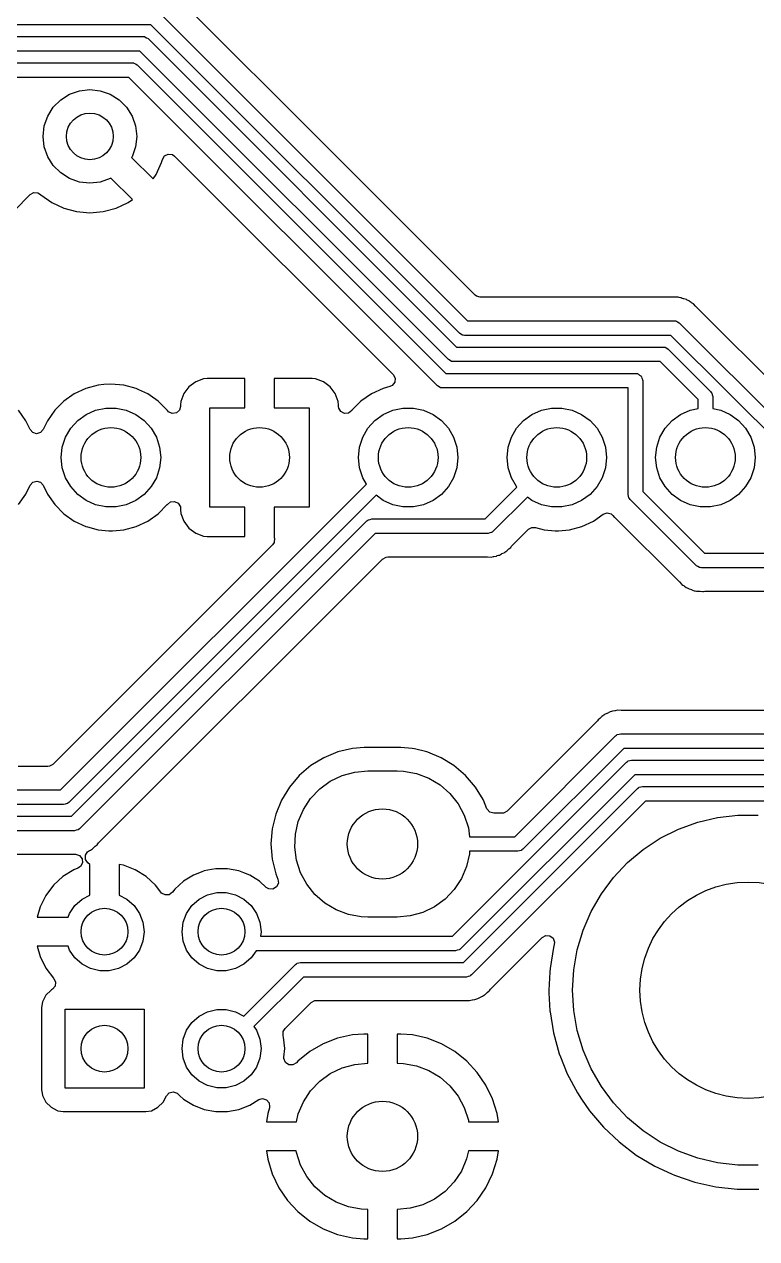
# Model space of a CAD drawing. Extents: x 0.79 to 7.48, y -4.92 to -0.79.
# Drawn here: x 3.647 to 4.14, y -2.805 to -1.988 of the extents above; entities that cross this region are included whole.
import ezdxf

# ---------------------------------------------------------------- set-up
doc = ezdxf.new("R2010")
doc.units = 0
doc.header["$MEASUREMENT"] = 0
doc.layers.add('BLACK', color=7, linetype='CONTINUOUS')

msp = doc.modelspace()

# ---------------------------------------------------------------- linework, layer by layer
at = {"layer": 'BLACK', "linetype": 'CONTINUOUS'}
for p, q in [((3.73739, -1.97939), (3.94508, -2.18708)), ((3.83935, -2.05906), (3.76256, -1.98226)), ((3.73187, -1.9878), (2.65409, -1.9878)), ((3.93956, -2.19548), (3.73187, -1.9878)), ((2.65939, -1.99567), (3.72657, -1.99567)), ((3.72657, -1.99567), (3.72744, -1.99579)), ((3.72744, -1.99579), (3.72762, -1.99578)), ((3.72762, -1.99578), (3.72772, -1.99583)), ((3.72772, -1.99583), (3.72796, -1.99587)), ((3.72796, -1.99587), (3.72899, -1.99653)), ((3.72899, -1.99653), (3.73005, -1.99711)), ((3.73005, -1.99711), (3.93774, -2.2048)), ((3.72454, -2.00551), (2.66143, -2.00551)), ((3.93222, -2.2132), (3.72454, -2.00551)), ((3.61604, -2.01339), (3.71924, -2.01339)), ((3.71924, -2.01339), (3.72011, -2.01351)), ((3.72011, -2.01351), (3.72028, -2.0135)), ((3.72028, -2.0135), (3.72038, -2.01355)), ((3.72038, -2.01355), (3.72062, -2.01359)), ((3.72062, -2.01359), (3.72165, -2.01424)), ((3.72165, -2.01424), (3.72272, -2.01483)), ((3.72272, -2.01483), (3.9304, -2.22251)), ((3.7172, -2.02323), (3.62792, -2.02323)), ((3.92488, -2.23091), (3.7172, -2.02323)), ((3.67131, -2.03837), (3.67728, -2.03462)), ((3.67728, -2.03462), (3.68394, -2.03229)), ((3.68394, -2.03229), (3.69094, -2.0315)), ((3.69094, -2.0315), (3.69795, -2.03229)), ((3.69795, -2.03229), (3.70461, -2.03462)), ((3.70461, -2.03462), (3.71058, -2.03837)), ((3.66257, -2.04933), (3.66632, -2.04335)), ((3.66632, -2.04335), (3.67131, -2.03837)), ((3.71058, -2.03837), (3.71557, -2.04335)), ((3.71557, -2.04335), (3.71932, -2.04933)), ((3.66024, -2.05598), (3.66257, -2.04933)), ((3.71932, -2.04933), (3.72165, -2.05598)), ((3.65945, -2.06299), (3.66024, -2.05598)), ((3.72165, -2.05598), (3.72244, -2.06299)), ((3.95018, -2.16988), (3.83935, -2.05906)), ((3.66024, -2.07), (3.65945, -2.06299)), ((3.72244, -2.06299), (3.72165, -2.07)), ((3.66257, -2.07666), (3.66024, -2.07)), ((3.66632, -2.08263), (3.66257, -2.07666)), ((3.71932, -2.07666), (3.71902, -2.07714)), ((3.72165, -2.07), (3.71932, -2.07666)), ((3.73978, -2.07847), (3.74122, -2.07612)), ((3.74122, -2.07612), (3.74369, -2.07492)), ((3.74369, -2.07492), (3.74642, -2.07525)), ((3.74642, -2.07525), (3.74795, -2.07628)), ((3.74795, -2.07628), (3.89497, -2.2233)), ((3.67131, -2.08762), (3.66632, -2.08263)), ((3.71902, -2.07714), (3.73343, -2.09155)), ((3.73544, -2.08868), (3.73922, -2.08056)), ((3.73922, -2.08056), (3.73978, -2.07847)), ((3.73922, -2.08056), (3.73922, -2.08056)), ((3.67728, -2.09137), (3.67131, -2.08762)), ((3.68394, -2.0937), (3.67728, -2.09137)), ((3.70461, -2.09137), (3.69795, -2.0937)), ((3.7051, -2.09106), (3.70461, -2.09137)), ((3.71951, -2.10547), (3.7051, -2.09106)), ((3.73343, -2.09155), (3.73544, -2.08868)), ((3.65082, -2.10215), (3.65324, -2.10084)), ((3.65324, -2.10084), (3.65598, -2.10103)), ((3.65598, -2.10103), (3.65773, -2.10215)), ((3.69094, -2.09449), (3.68394, -2.0937)), ((3.69795, -2.0937), (3.69094, -2.09449)), ((3.62867, -2.1243), (3.65082, -2.10215)), ((3.65773, -2.10215), (3.65792, -2.10235)), ((3.65792, -2.10235), (3.66526, -2.10749)), ((3.66526, -2.10749), (3.67337, -2.11127)), ((3.70852, -2.11127), (3.71663, -2.10749)), ((3.71663, -2.10749), (3.71951, -2.10547)), ((3.67337, -2.11127), (3.67337, -2.11127)), ((3.67337, -2.11127), (3.68202, -2.11359)), ((3.68202, -2.11359), (3.68202, -2.11359)), ((3.68202, -2.11359), (3.69094, -2.11437)), ((3.69094, -2.11437), (3.69987, -2.11359)), ((3.69094, -2.11437), (3.69094, -2.11437)), ((3.69987, -2.11359), (3.70852, -2.11127)), ((3.69987, -2.11359), (3.69987, -2.11359)), ((3.70852, -2.11127), (3.70852, -2.11127)), ((3.95099, -2.17054), (3.95018, -2.16988)), ((3.95363, -2.17131), (3.95099, -2.17054)), ((4.08181, -2.17131), (3.95363, -2.17131)), ((4.08264, -2.17124), (4.08181, -2.17131)), ((4.08292, -2.17119), (4.08264, -2.17124)), ((4.08329, -2.17113), (4.08292, -2.17119)), ((4.08423, -2.17123), (4.08329, -2.17113)), ((4.08329, -2.17113), (4.08329, -2.17113)), ((4.08494, -2.1713), (4.08423, -2.17123)), ((4.08519, -2.17131), (4.08494, -2.1713)), ((4.08684, -2.17131), (4.08519, -2.17131)), ((4.08747, -2.17149), (4.08684, -2.17131)), ((4.08684, -2.17131), (4.08684, -2.17131)), ((4.08829, -2.17164), (4.08747, -2.17149)), ((4.08894, -2.17171), (4.08829, -2.17164)), ((4.08916, -2.17179), (4.08894, -2.17171)), ((4.08894, -2.17171), (4.08894, -2.17171)), ((4.08894, -2.17171), (4.08894, -2.17171)), ((4.09049, -2.17232), (4.08916, -2.17179)), ((4.09072, -2.1724), (4.09049, -2.17232)), ((4.09232, -2.17285), (4.09072, -2.1724)), ((4.09288, -2.17319), (4.09232, -2.17285)), ((4.09363, -2.17356), (4.09288, -2.17319)), ((4.0939, -2.17366), (4.09363, -2.17356)), ((4.09424, -2.1738), (4.0939, -2.17366)), ((4.09496, -2.17435), (4.09424, -2.1738)), ((4.09556, -2.1748), (4.09496, -2.17435)), ((4.09576, -2.17494), (4.09556, -2.1748)), ((4.09718, -2.1758), (4.09576, -2.17494)), ((4.09845, -2.17717), (4.09718, -2.1758)), ((4.09888, -2.17762), (4.09845, -2.17717)), ((4.16449, -2.24323), (4.09888, -2.17762)), ((3.94508, -2.18708), (4.084, -2.18708)), ((4.084, -2.18708), (4.08487, -2.1872)), ((4.08487, -2.1872), (4.08505, -2.18719)), ((4.08505, -2.18719), (4.08514, -2.18724)), ((4.08514, -2.18724), (4.08539, -2.18728)), ((4.08539, -2.18728), (4.08641, -2.18794)), ((4.08641, -2.18794), (4.08748, -2.18852)), ((4.08748, -2.18852), (4.17227, -2.27331)), ((3.94063, -2.19606), (3.93956, -2.19548)), ((3.94165, -2.19672), (3.94063, -2.19606)), ((3.9419, -2.19676), (3.94165, -2.19672)), ((3.94199, -2.19681), (3.9419, -2.19676)), ((3.94217, -2.1968), (3.94199, -2.19681)), ((3.94304, -2.19692), (3.94217, -2.1968)), ((4.08196, -2.19692), (3.94304, -2.19692)), ((4.16765, -2.28261), (4.08196, -2.19692)), ((3.93774, -2.2048), (4.07666, -2.2048)), ((4.07666, -2.2048), (4.07753, -2.20492)), ((4.07753, -2.20492), (4.07771, -2.20491)), ((4.07771, -2.20491), (4.0778, -2.20496)), ((4.0778, -2.20496), (4.07805, -2.20499)), ((4.07805, -2.20499), (4.07907, -2.20565)), ((4.07907, -2.20565), (4.08014, -2.20624)), ((4.08014, -2.20624), (4.1086, -2.23469)), ((3.93329, -2.21378), (3.93222, -2.2132)), ((3.93431, -2.21444), (3.93329, -2.21378)), ((3.93456, -2.21447), (3.93431, -2.21444)), ((3.93465, -2.21453), (3.93456, -2.21447)), ((3.93483, -2.21451), (3.93465, -2.21453)), ((3.9357, -2.21464), (3.93483, -2.21451)), ((4.07462, -2.21464), (3.9357, -2.21464)), ((4.1002, -2.24021), (4.07462, -2.21464)), ((3.89497, -2.2233), (3.89629, -2.22572)), ((3.9304, -2.22251), (4.058, -2.22251)), ((4.058, -2.22251), (4.05939, -2.22271)), ((4.05939, -2.22271), (4.05969, -2.22291)), ((4.05969, -2.22291), (4.06004, -2.22296)), ((4.06004, -2.22296), (4.06084, -2.22364)), ((4.06084, -2.22364), (4.06172, -2.22421)), ((3.69654, -2.23046), (3.68822, -2.23269)), ((3.70037, -2.23013), (3.69654, -2.23046)), ((3.69654, -2.23046), (3.69654, -2.23046)), ((3.70512, -2.22971), (3.70037, -2.23013)), ((3.7137, -2.23046), (3.70512, -2.22971)), ((3.70512, -2.22971), (3.70512, -2.22971)), ((3.72202, -2.23269), (3.7137, -2.23046)), ((3.75759, -2.23161), (3.7542, -2.23614)), ((3.76212, -2.22821), (3.75759, -2.23161)), ((3.75759, -2.23161), (3.75759, -2.23161)), ((3.76743, -2.22624), (3.76212, -2.22821)), ((3.76212, -2.22821), (3.76212, -2.22821)), ((3.76977, -2.22598), (3.76743, -2.22624)), ((3.76743, -2.22624), (3.76743, -2.22624)), ((3.79528, -2.22598), (3.76977, -2.22598)), ((3.79528, -2.24567), (3.79528, -2.22598)), ((3.84047, -2.22598), (3.81496, -2.22598)), ((3.81496, -2.22598), (3.81496, -2.24567)), ((3.84281, -2.22624), (3.84047, -2.22598)), ((3.84811, -2.22821), (3.84281, -2.22624)), ((3.84281, -2.22624), (3.84281, -2.22624)), ((3.85265, -2.23161), (3.84811, -2.22821)), ((3.84811, -2.22821), (3.84811, -2.22821)), ((3.85604, -2.23614), (3.85265, -2.23161)), ((3.85265, -2.23161), (3.85265, -2.23161)), ((3.89278, -2.23147), (3.88822, -2.23269)), ((3.89445, -2.23066), (3.89278, -2.23147)), ((3.89609, -2.22846), (3.89445, -2.23066)), ((3.89629, -2.22572), (3.89609, -2.22846)), ((3.92595, -2.2315), (3.92488, -2.23091)), ((3.92698, -2.23216), (3.92595, -2.2315)), ((4.06172, -2.22421), (4.06187, -2.22454)), ((4.06187, -2.22454), (4.06214, -2.22477)), ((4.06214, -2.22477), (4.06244, -2.22578)), ((4.06244, -2.22578), (4.06287, -2.22673)), ((4.06287, -2.22673), (4.06282, -2.22709)), ((4.06282, -2.22709), (4.06292, -2.22743)), ((4.06292, -2.22743), (4.06292, -2.30196)), ((3.68041, -2.23633), (3.67335, -2.24128)), ((3.68822, -2.23269), (3.68041, -2.23633)), ((3.68041, -2.23633), (3.68041, -2.23633)), ((3.68822, -2.23269), (3.68822, -2.23269)), ((3.72383, -2.23354), (3.72202, -2.23269)), ((3.72202, -2.23269), (3.72202, -2.23269)), ((3.72202, -2.23269), (3.72202, -2.23269)), ((3.72983, -2.23633), (3.72383, -2.23354)), ((3.73146, -2.23747), (3.72983, -2.23633)), ((3.73688, -2.24128), (3.73146, -2.23747)), ((3.7542, -2.23614), (3.75222, -2.24144)), ((3.7542, -2.23614), (3.7542, -2.23614)), ((3.85802, -2.24144), (3.85604, -2.23614)), ((3.85604, -2.23614), (3.85604, -2.23614)), ((3.88041, -2.23633), (3.87335, -2.24128)), ((3.88822, -2.23269), (3.88041, -2.23633)), ((3.88041, -2.23633), (3.88041, -2.23633)), ((3.88822, -2.23269), (3.88822, -2.23269)), ((3.92722, -2.23219), (3.92698, -2.23216)), ((3.92732, -2.23224), (3.92722, -2.23219)), ((3.92749, -2.23223), (3.92732, -2.23224)), ((3.92836, -2.23235), (3.92749, -2.23223)), ((4.05308, -2.23235), (3.92836, -2.23235)), ((4.05308, -2.304), (4.05308, -2.23235)), ((4.1002, -2.24616), (4.1002, -2.24021)), ((4.1086, -2.23469), (4.10912, -2.2354)), ((4.10912, -2.2354), (4.10926, -2.23551)), ((4.10926, -2.23551), (4.10929, -2.23562)), ((4.10929, -2.23562), (4.10944, -2.23581)), ((4.10944, -2.23581), (4.1097, -2.237)), ((4.1097, -2.237), (4.11004, -2.23817)), ((4.11004, -2.23817), (4.11004, -2.24616)), ((3.64792, -2.25442), (3.64298, -2.24737)), ((3.66726, -2.24737), (3.66232, -2.25442)), ((3.67335, -2.24128), (3.66726, -2.24737)), ((3.68839, -2.25015), (3.69478, -2.24731)), ((3.69478, -2.24731), (3.70162, -2.24585)), ((3.70162, -2.24585), (3.70862, -2.24585)), ((3.70862, -2.24585), (3.71546, -2.24731)), ((3.71546, -2.24731), (3.72185, -2.25015)), ((3.73996, -2.24435), (3.73688, -2.24128)), ((3.74298, -2.24737), (3.73996, -2.24435)), ((3.74309, -2.24753), (3.74298, -2.24737)), ((3.74389, -2.24842), (3.74309, -2.24753)), ((3.74639, -2.24956), (3.74389, -2.24842)), ((3.75119, -2.24737), (3.74911, -2.24917)), ((3.75197, -2.24473), (3.75119, -2.24737)), ((3.75222, -2.24144), (3.75197, -2.24379)), ((3.75197, -2.24379), (3.75197, -2.24473)), ((3.75222, -2.24144), (3.75222, -2.24144)), ((3.77165, -2.3126), (3.77165, -2.24567)), ((3.77165, -2.24567), (3.79528, -2.24567)), ((3.81496, -2.24567), (3.83858, -2.24567)), ((3.83858, -2.24567), (3.83858, -2.3126)), ((3.85827, -2.24379), (3.85802, -2.24144)), ((3.85802, -2.24144), (3.85802, -2.24144)), ((3.85827, -2.24473), (3.85827, -2.24379)), ((3.85827, -2.24379), (3.85827, -2.24379)), ((3.85841, -2.24591), (3.85827, -2.24473)), ((3.85981, -2.24829), (3.85841, -2.24591)), ((3.86226, -2.24953), (3.85981, -2.24829)), ((3.86715, -2.24753), (3.865, -2.24924)), ((3.86726, -2.24737), (3.86715, -2.24753)), ((3.87335, -2.24128), (3.86726, -2.24737)), ((3.88839, -2.25015), (3.89478, -2.24731)), ((3.89478, -2.24731), (3.90162, -2.24585)), ((3.90162, -2.24585), (3.90862, -2.24585)), ((3.90862, -2.24585), (3.91546, -2.24731)), ((3.91546, -2.24731), (3.92185, -2.25015)), ((3.98839, -2.25015), (3.99478, -2.24731)), ((3.99478, -2.24731), (4.00162, -2.24585)), ((4.00162, -2.24585), (4.00862, -2.24585)), ((4.00862, -2.24585), (4.01546, -2.24731)), ((4.01546, -2.24731), (4.02185, -2.25015)), ((4.08839, -2.25015), (4.09478, -2.24731)), ((4.09478, -2.24731), (4.1002, -2.24616)), ((4.11004, -2.24616), (4.11546, -2.24731)), ((4.11546, -2.24731), (4.12185, -2.25015)), ((3.64939, -2.25759), (3.64792, -2.25442)), ((3.64792, -2.25442), (3.64792, -2.25442)), ((3.64792, -2.25442), (3.64792, -2.25442)), ((3.66232, -2.25442), (3.65954, -2.26038)), ((3.66232, -2.25442), (3.66232, -2.25442)), ((3.67804, -2.25946), (3.68273, -2.25426)), ((3.68273, -2.25426), (3.68839, -2.25015)), ((3.72185, -2.25015), (3.72751, -2.25426)), ((3.72751, -2.25426), (3.73219, -2.25946)), ((3.74911, -2.24917), (3.74639, -2.24956)), ((3.865, -2.24924), (3.86226, -2.24953)), ((3.87804, -2.25946), (3.88273, -2.25426)), ((3.88273, -2.25426), (3.88839, -2.25015)), ((3.92185, -2.25015), (3.92751, -2.25426)), ((3.92751, -2.25426), (3.93219, -2.25946)), ((3.97804, -2.25946), (3.98273, -2.25426)), ((3.98273, -2.25426), (3.98839, -2.25015)), ((4.02185, -2.25015), (4.02751, -2.25426)), ((4.02751, -2.25426), (4.03219, -2.25946)), ((4.07804, -2.25946), (4.08273, -2.25426)), ((4.08273, -2.25426), (4.08839, -2.25015)), ((4.12185, -2.25015), (4.12751, -2.25426)), ((4.12751, -2.25426), (4.13219, -2.25946)), ((3.65069, -2.26038), (3.64939, -2.25759)), ((3.65245, -2.2624), (3.65069, -2.26038)), ((3.65508, -2.2632), (3.65245, -2.2624)), ((3.65772, -2.26244), (3.65508, -2.2632)), ((3.65954, -2.26038), (3.65772, -2.26244)), ((3.67455, -2.26552), (3.67804, -2.25946)), ((3.73219, -2.25946), (3.73569, -2.26552)), ((3.87455, -2.26552), (3.87804, -2.25946)), ((3.93219, -2.25946), (3.93569, -2.26552)), ((3.97455, -2.26552), (3.97804, -2.25946)), ((4.03219, -2.25946), (4.03569, -2.26552)), ((4.07455, -2.26552), (4.07804, -2.25946)), ((4.13219, -2.25946), (4.13569, -2.26552)), ((3.67165, -2.27913), (3.67238, -2.27218)), ((3.67238, -2.27218), (3.67455, -2.26552)), ((3.73569, -2.26552), (3.73785, -2.27218)), ((3.73785, -2.27218), (3.73858, -2.27913)), ((3.87165, -2.27913), (3.87238, -2.27218)), ((3.87238, -2.27218), (3.87455, -2.26552)), ((3.93569, -2.26552), (3.93785, -2.27218)), ((3.93785, -2.27218), (3.93858, -2.27913)), ((3.97165, -2.27913), (3.97238, -2.27218)), ((3.97238, -2.27218), (3.97455, -2.26552)), ((4.03569, -2.26552), (4.03785, -2.27218)), ((4.03785, -2.27218), (4.03858, -2.27913)), ((4.07165, -2.27913), (4.07238, -2.27218)), ((4.07238, -2.27218), (4.07455, -2.26552)), ((4.13569, -2.26552), (4.13785, -2.27218)), ((4.13785, -2.27218), (4.13858, -2.27913)), ((3.67238, -2.28609), (3.67165, -2.27913)), ((3.73858, -2.27913), (3.73785, -2.28609)), ((3.87238, -2.28609), (3.87165, -2.27913)), ((3.93858, -2.27913), (3.93785, -2.28609)), ((3.97238, -2.28609), (3.97165, -2.27913)), ((4.03858, -2.27913), (4.03785, -2.28609)), ((4.07238, -2.28609), (4.07165, -2.27913)), ((4.13858, -2.27913), (4.13785, -2.28609)), ((3.67455, -2.29275), (3.67238, -2.28609)), ((3.73785, -2.28609), (3.73569, -2.29275)), ((3.87455, -2.29275), (3.87238, -2.28609)), ((3.93785, -2.28609), (3.93569, -2.29275)), ((3.97455, -2.29275), (3.97238, -2.28609)), ((4.03785, -2.28609), (4.03569, -2.29275)), ((4.07455, -2.29275), (4.07238, -2.28609)), ((4.13785, -2.28609), (4.13569, -2.29275)), ((3.65069, -2.29789), (3.65251, -2.29583)), ((3.65251, -2.29583), (3.65516, -2.29507)), ((3.65516, -2.29507), (3.65779, -2.29587)), ((3.65779, -2.29587), (3.65954, -2.29789)), ((3.67119, -2.50295), (3.87705, -2.29709)), ((3.67804, -2.2988), (3.67455, -2.29275)), ((3.73569, -2.29275), (3.73219, -2.2988)), ((3.87705, -2.29709), (3.87455, -2.29275)), ((3.93569, -2.29275), (3.93219, -2.2988)), ((3.97804, -2.2988), (3.97455, -2.29275)), ((4.03569, -2.29275), (4.03219, -2.2988)), ((4.07804, -2.2988), (4.07455, -2.29275)), ((4.13569, -2.29275), (4.13219, -2.2988)), ((3.64298, -2.3109), (3.64792, -2.30384)), ((3.64792, -2.30384), (3.65069, -2.29789)), ((3.65954, -2.29789), (3.66232, -2.30384)), ((3.66232, -2.30384), (3.66726, -2.3109)), ((3.8835, -2.30456), (3.67671, -2.51135)), ((3.68273, -2.304), (3.67804, -2.2988)), ((3.68839, -2.30812), (3.68273, -2.304)), ((3.72751, -2.304), (3.72185, -2.30812)), ((3.73219, -2.2988), (3.72751, -2.304)), ((3.88839, -2.30812), (3.8835, -2.30456)), ((3.92751, -2.304), (3.92185, -2.30812)), ((3.93219, -2.2988), (3.92751, -2.304)), ((3.95682, -2.32047), (3.97825, -2.29904)), ((3.97825, -2.29904), (3.97804, -2.2988)), ((4.02751, -2.304), (4.02185, -2.30812)), ((4.03219, -2.2988), (4.02751, -2.304)), ((4.05342, -2.30517), (4.05308, -2.304)), ((4.05368, -2.30636), (4.05342, -2.30517)), ((4.06292, -2.30196), (4.10457, -2.34361)), ((4.08273, -2.304), (4.07804, -2.2988)), ((4.08839, -2.30812), (4.08273, -2.304)), ((4.12751, -2.304), (4.12185, -2.30812)), ((4.13219, -2.2988), (4.12751, -2.304)), ((3.66726, -2.3109), (3.67335, -2.31699)), ((3.69478, -2.31096), (3.68839, -2.30812)), ((3.70162, -2.31242), (3.69478, -2.31096)), ((3.70862, -2.31242), (3.70162, -2.31242)), ((3.71546, -2.31096), (3.70862, -2.31242)), ((3.72185, -2.30812), (3.71546, -2.31096)), ((3.73688, -2.31699), (3.74298, -2.3109)), ((3.74298, -2.3109), (3.74309, -2.31074)), ((3.74309, -2.31074), (3.74524, -2.30902)), ((3.74524, -2.30902), (3.74797, -2.30874)), ((3.74797, -2.30874), (3.75043, -2.30998)), ((3.75043, -2.30998), (3.75182, -2.31235)), ((3.75182, -2.31235), (3.75197, -2.31354)), ((3.75197, -2.31354), (3.75197, -2.31448)), ((3.79528, -2.3126), (3.77165, -2.3126)), ((3.79528, -2.33228), (3.79528, -2.3126)), ((3.83858, -2.3126), (3.81496, -2.3126)), ((3.81496, -2.3126), (3.81496, -2.33324)), ((3.89478, -2.31096), (3.88839, -2.30812)), ((3.90162, -2.31242), (3.89478, -2.31096)), ((3.90862, -2.31242), (3.90162, -2.31242)), ((3.91546, -2.31096), (3.90862, -2.31242)), ((3.92185, -2.30812), (3.91546, -2.31096)), ((3.98532, -2.30589), (3.96234, -2.32887)), ((3.98839, -2.30812), (3.98532, -2.30589)), ((3.99478, -2.31096), (3.98839, -2.30812)), ((4.00162, -2.31242), (3.99478, -2.31096)), ((4.00862, -2.31242), (4.00162, -2.31242)), ((4.01546, -2.31096), (4.00862, -2.31242)), ((4.02185, -2.30812), (4.01546, -2.31096)), ((4.05383, -2.30656), (4.05368, -2.30636)), ((4.05386, -2.30666), (4.05383, -2.30656)), ((4.05399, -2.30678), (4.05386, -2.30666)), ((4.05452, -2.30748), (4.05399, -2.30678)), ((4.09906, -2.35202), (4.05452, -2.30748)), ((4.09478, -2.31096), (4.08839, -2.30812)), ((4.10162, -2.31242), (4.09478, -2.31096)), ((4.10862, -2.31242), (4.10162, -2.31242)), ((4.11546, -2.31096), (4.10862, -2.31242)), ((4.12185, -2.30812), (4.11546, -2.31096)), ((3.67335, -2.31699), (3.68041, -2.32193)), ((3.67853, -2.52067), (3.87728, -2.32191)), ((3.68041, -2.32193), (3.68822, -2.32557)), ((3.72202, -2.32557), (3.72983, -2.32193)), ((3.72983, -2.32193), (3.73688, -2.31699)), ((3.75197, -2.31448), (3.75222, -2.31683)), ((3.75222, -2.31683), (3.75222, -2.31683)), ((3.75222, -2.31683), (3.7542, -2.32213)), ((3.87728, -2.32191), (3.87799, -2.32139)), ((3.87799, -2.32139), (3.8781, -2.32125)), ((3.8781, -2.32125), (3.87821, -2.32122)), ((3.87821, -2.32122), (3.87841, -2.32107)), ((3.87841, -2.32107), (3.8796, -2.32082)), ((3.8796, -2.32082), (3.88076, -2.32047)), ((3.88076, -2.32047), (3.95682, -2.32047)), ((4.02202, -2.32557), (4.02983, -2.32193)), ((4.02983, -2.32193), (4.03636, -2.31736)), ((4.03636, -2.31736), (4.03897, -2.31648)), ((4.03897, -2.31648), (4.04163, -2.31715)), ((4.04163, -2.31715), (4.04295, -2.31828)), ((4.04295, -2.31828), (4.04375, -2.31926)), ((4.04375, -2.31926), (4.04375, -2.31926)), ((4.04375, -2.31926), (4.04375, -2.31926)), ((4.04375, -2.31926), (4.04428, -2.31964)), ((4.04428, -2.31964), (4.04492, -2.32018)), ((4.04492, -2.32018), (4.08766, -2.36292)), ((3.68822, -2.32557), (3.68822, -2.32557)), ((3.68822, -2.32557), (3.68822, -2.32557)), ((3.68822, -2.32557), (3.68942, -2.3259)), ((3.68942, -2.3259), (3.69654, -2.3278)), ((3.69654, -2.3278), (3.70374, -2.32843)), ((3.70374, -2.32843), (3.70512, -2.32855)), ((3.70512, -2.32855), (3.70624, -2.32846)), ((3.70512, -2.32855), (3.70512, -2.32855)), ((3.70512, -2.32855), (3.70512, -2.32855)), ((3.70624, -2.32846), (3.7137, -2.3278)), ((3.7137, -2.3278), (3.72202, -2.32557)), ((3.7542, -2.32213), (3.7542, -2.32213)), ((3.7542, -2.32213), (3.75759, -2.32666)), ((3.75759, -2.32666), (3.75759, -2.32666)), ((3.75759, -2.32666), (3.76212, -2.33005)), ((3.76212, -2.33005), (3.76212, -2.33005)), ((3.76212, -2.33005), (3.76743, -2.33203)), ((3.96003, -2.32997), (3.95886, -2.33031)), ((3.96122, -2.32971), (3.96003, -2.32997)), ((3.96142, -2.32956), (3.96122, -2.32971)), ((3.96152, -2.32953), (3.96142, -2.32956)), ((3.96163, -2.3294), (3.96152, -2.32953)), ((3.96234, -2.32887), (3.96163, -2.3294)), ((3.97503, -2.33848), (3.986, -2.32751)), ((3.986, -2.32751), (3.98842, -2.32619)), ((3.98842, -2.32619), (3.99072, -2.32624)), ((3.99072, -2.32624), (3.99654, -2.3278)), ((3.99654, -2.3278), (4.00393, -2.32845)), ((4.00393, -2.32845), (4.00512, -2.32855)), ((4.00512, -2.32855), (4.00624, -2.32846)), ((4.00512, -2.32855), (4.00512, -2.32855)), ((4.00512, -2.32855), (4.00512, -2.32855)), ((4.00624, -2.32846), (4.0137, -2.3278)), ((4.0137, -2.3278), (4.02202, -2.32557)), ((3.81381, -2.33804), (3.66609, -2.48576)), ((3.8828, -2.33031), (3.68405, -2.52907)), ((3.76743, -2.33203), (3.76743, -2.33203)), ((3.76743, -2.33203), (3.76977, -2.33228)), ((3.76977, -2.33228), (3.76977, -2.33228)), ((3.76977, -2.33228), (3.79528, -2.33228)), ((3.81493, -2.33629), (3.81381, -2.33804)), ((3.81513, -2.33355), (3.81493, -2.33629)), ((3.81496, -2.33324), (3.81513, -2.33355)), ((3.95886, -2.33031), (3.8828, -2.33031)), ((3.8879, -2.34751), (3.89032, -2.34619)), ((3.89032, -2.34619), (3.89136, -2.34608)), ((3.89136, -2.34608), (3.9585, -2.34608)), ((3.9585, -2.34608), (3.96099, -2.34617)), ((3.96099, -2.34617), (3.96261, -2.34578)), ((3.96261, -2.34578), (3.96285, -2.34573)), ((3.96285, -2.34573), (3.96449, -2.3455)), ((3.96449, -2.3455), (3.96509, -2.34524)), ((3.96509, -2.34524), (3.96588, -2.34498)), ((3.96588, -2.34498), (3.96652, -2.34482)), ((3.96652, -2.34482), (3.96797, -2.34401)), ((3.96797, -2.34401), (3.96819, -2.3439)), ((3.96819, -2.3439), (3.96971, -2.34324)), ((3.96971, -2.34324), (3.97022, -2.34282)), ((3.97022, -2.34282), (3.97091, -2.34236)), ((3.97091, -2.34236), (3.97148, -2.34203)), ((3.97148, -2.34203), (3.97265, -2.34086)), ((3.97265, -2.34086), (3.97283, -2.34069)), ((3.97283, -2.34069), (3.97412, -2.33965)), ((3.97412, -2.33965), (3.9745, -2.33911)), ((3.9745, -2.33911), (3.97503, -2.33848)), ((4.10457, -2.34361), (4.43203, -2.34361)), ((3.69674, -2.53867), (3.8879, -2.34751)), ((4.10012, -2.3526), (4.09906, -2.35202)), ((4.10115, -2.35326), (4.10012, -2.3526)), ((4.10139, -2.35329), (4.10115, -2.35326)), ((4.10149, -2.35334), (4.10139, -2.35329)), ((4.10167, -2.35333), (4.10149, -2.35334)), ((4.10254, -2.35346), (4.10167, -2.35333)), ((4.42999, -2.35346), (4.10254, -2.35346)), ((4.08766, -2.36292), (4.08936, -2.36473)), ((4.08936, -2.36473), (4.08992, -2.36508)), ((4.08992, -2.36508), (4.09077, -2.3656)), ((4.09077, -2.3656), (4.09098, -2.36574)), ((4.09098, -2.36574), (4.0923, -2.36674)), ((4.0923, -2.36674), (4.09291, -2.36698)), ((4.09291, -2.36698), (4.09366, -2.36735)), ((4.09366, -2.36735), (4.09422, -2.36769)), ((4.09422, -2.36769), (4.09581, -2.36814)), ((4.09581, -2.36814), (4.09605, -2.36822)), ((4.09605, -2.36822), (4.09648, -2.36839)), ((4.09648, -2.36839), (4.09759, -2.36883)), ((4.09759, -2.36883), (4.09778, -2.36884)), ((4.09778, -2.36884), (4.09824, -2.36889)), ((4.09824, -2.36889), (4.09906, -2.36905)), ((4.09906, -2.36905), (4.0995, -2.36917)), ((4.0995, -2.36917), (4.09969, -2.36922)), ((4.09969, -2.36922), (4.10135, -2.36922)), ((4.10135, -2.36922), (4.1016, -2.36924)), ((4.1016, -2.36924), (4.10325, -2.36941)), ((4.10325, -2.36941), (4.10364, -2.36934)), ((4.10364, -2.36934), (4.10389, -2.3693)), ((4.10389, -2.3693), (4.10472, -2.36922)), ((4.10472, -2.36922), (4.42144, -2.36922)), ((4.03681, -2.45265), (4.03613, -2.45312)), ((4.03732, -2.45224), (4.03681, -2.45265)), ((4.03884, -2.45157), (4.03732, -2.45224)), ((4.03732, -2.45224), (4.03732, -2.45224)), ((4.03907, -2.45146), (4.03884, -2.45157)), ((4.04051, -2.45065), (4.03907, -2.45146)), ((4.04115, -2.4505), (4.04051, -2.45065)), ((4.04051, -2.45065), (4.04051, -2.45065)), ((4.04194, -2.45023), (4.04115, -2.4505)), ((4.04254, -2.44997), (4.04194, -2.45023)), ((4.04418, -2.44974), (4.04254, -2.44997)), ((4.04443, -2.4497), (4.04418, -2.44974)), ((4.04604, -2.4493), (4.04443, -2.4497)), ((4.04853, -2.44939), (4.04604, -2.4493)), ((4.04604, -2.4493), (4.04604, -2.4493)), ((4.04604, -2.4493), (4.04604, -2.4493)), ((4.23596, -2.44939), (4.04853, -2.44939)), ((4.032, -2.457), (3.97174, -2.51725)), ((4.03253, -2.45636), (4.032, -2.457)), ((4.03291, -2.45582), (4.03253, -2.45636)), ((4.0342, -2.45478), (4.03291, -2.45582)), ((4.03438, -2.45461), (4.0342, -2.45478)), ((4.03555, -2.45344), (4.03438, -2.45461)), ((4.03613, -2.45312), (4.03555, -2.45344)), ((3.97684, -2.53445), (4.04469, -2.4666)), ((4.04469, -2.4666), (4.0454, -2.46607)), ((4.0454, -2.46607), (4.04551, -2.46594)), ((4.04551, -2.46594), (4.04562, -2.46591)), ((4.04562, -2.46591), (4.04581, -2.46576)), ((4.04581, -2.46576), (4.04701, -2.4655)), ((4.04701, -2.4655), (4.04817, -2.46516)), ((4.04817, -2.46516), (4.23815, -2.46516)), ((3.86776, -2.47499), (3.85781, -2.47738)), ((3.8754, -2.47439), (3.86776, -2.47499)), ((3.90019, -2.47439), (3.8754, -2.47439)), ((3.8754, -2.47439), (3.8754, -2.47439)), ((3.90783, -2.47499), (3.90019, -2.47439)), ((3.90019, -2.47439), (3.90019, -2.47439)), ((3.90948, -2.47539), (3.90783, -2.47499)), ((3.90783, -2.47499), (3.90783, -2.47499)), ((3.90783, -2.47499), (3.90783, -2.47499)), ((3.91778, -2.47738), (3.90948, -2.47539)), ((4.05021, -2.475), (3.98236, -2.54285)), ((4.23611, -2.475), (4.05021, -2.475)), ((3.84836, -2.48129), (3.83964, -2.48664)), ((3.85781, -2.47738), (3.84836, -2.48129)), ((3.91844, -2.47765), (3.91778, -2.47738)), ((3.91778, -2.47738), (3.91778, -2.47738)), ((3.92723, -2.48129), (3.91844, -2.47765)), ((3.93595, -2.48664), (3.92723, -2.48129)), ((3.92723, -2.48129), (3.92723, -2.48129)), ((3.92723, -2.48129), (3.92723, -2.48129)), ((3.93497, -2.60138), (4.05203, -2.48432)), ((4.05203, -2.48432), (4.05274, -2.48379)), ((4.05274, -2.48379), (4.05285, -2.48366)), ((4.05285, -2.48366), (4.05295, -2.48362)), ((4.05295, -2.48362), (4.05315, -2.48348)), ((4.05315, -2.48348), (4.05434, -2.48322)), ((4.05434, -2.48322), (4.05551, -2.48287)), ((4.05551, -2.48287), (4.23081, -2.48287)), ((3.66264, -2.48719), (3.64259, -2.48719)), ((3.66367, -2.48707), (3.66264, -2.48719)), ((3.66609, -2.48576), (3.66367, -2.48707)), ((3.83186, -2.49328), (3.82522, -2.50106)), ((3.83964, -2.48664), (3.83186, -2.49328)), ((3.85271, -2.49712), (3.86066, -2.4933)), ((3.86066, -2.4933), (3.86917, -2.49095)), ((3.86917, -2.49095), (3.87795, -2.49016)), ((3.87795, -2.49016), (3.89764, -2.49016)), ((3.89764, -2.49016), (3.90205, -2.49036)), ((3.90205, -2.49036), (3.91073, -2.49193)), ((3.91073, -2.49193), (3.91899, -2.49503)), ((3.94373, -2.49328), (3.93595, -2.48664)), ((4.05755, -2.49272), (3.94049, -2.60978)), ((3.95037, -2.50106), (3.94373, -2.49328)), ((4.22877, -2.49272), (4.05755, -2.49272)), ((3.82522, -2.50106), (3.81988, -2.50978)), ((3.84557, -2.50231), (3.85271, -2.49712)), ((3.91899, -2.49503), (3.92656, -2.49956)), ((3.92656, -2.49956), (3.93321, -2.50536)), ((3.95556, -2.50952), (3.95037, -2.50106)), ((4.05937, -2.50203), (4.06007, -2.50151)), ((4.06007, -2.50151), (4.06019, -2.50137)), ((4.06019, -2.50137), (4.06029, -2.50134)), ((4.06029, -2.50134), (4.06049, -2.50119)), ((4.06049, -2.50119), (4.06168, -2.50093)), ((4.06168, -2.50093), (4.06285, -2.50059)), ((4.06285, -2.50059), (4.22347, -2.50059)), ((3.45669, -2.50295), (3.67119, -2.50295)), ((3.81988, -2.50978), (3.81596, -2.51923)), ((3.83462, -2.51605), (3.83948, -2.50869)), ((3.83948, -2.50869), (3.84557, -2.50231)), ((3.93321, -2.50536), (3.93871, -2.51226)), ((3.94231, -2.61909), (4.05937, -2.50203)), ((3.95571, -2.50978), (3.95556, -2.50952)), ((3.95815, -2.51567), (3.95571, -2.50978)), ((3.67323, -2.5128), (3.45873, -2.5128)), ((3.6744, -2.51245), (3.67323, -2.5128)), ((3.67559, -2.51219), (3.6744, -2.51245)), ((3.67579, -2.51204), (3.67559, -2.51219)), ((3.67589, -2.51201), (3.67579, -2.51204)), ((3.676, -2.51188), (3.67589, -2.51201)), ((3.67671, -2.51135), (3.676, -2.51188)), ((3.83115, -2.52416), (3.83462, -2.51605)), ((3.93871, -2.51226), (3.94289, -2.52003)), ((4.06489, -2.51043), (3.94783, -2.6275)), ((3.95822, -2.51583), (3.95815, -2.51567)), ((3.96002, -2.51791), (3.95822, -2.51583)), ((3.96266, -2.51868), (3.96002, -2.51791)), ((3.97174, -2.51725), (3.96933, -2.51857)), ((4.22143, -2.51043), (4.06489, -2.51043)), ((3.46403, -2.52067), (3.67853, -2.52067)), ((3.81596, -2.51923), (3.81357, -2.52917)), ((3.82919, -2.53276), (3.83115, -2.52416)), ((3.94289, -2.52003), (3.94562, -2.52842)), ((3.96829, -2.51868), (3.96266, -2.51868)), ((3.96933, -2.51857), (3.96829, -2.51868)), ((4.08708, -2.52934), (4.09998, -2.52465)), ((4.09998, -2.52465), (4.11335, -2.52148)), ((4.11335, -2.52148), (4.12699, -2.51988)), ((4.12699, -2.51988), (4.14073, -2.51988)), ((3.68057, -2.53051), (3.46607, -2.53051)), ((3.68174, -2.53017), (3.68057, -2.53051)), ((3.68293, -2.52991), (3.68174, -2.53017)), ((3.68312, -2.52976), (3.68293, -2.52991)), ((3.68323, -2.52973), (3.68312, -2.52976)), ((3.68334, -2.5296), (3.68323, -2.52973)), ((3.68405, -2.52907), (3.68334, -2.5296)), ((3.81357, -2.52917), (3.81277, -2.53937)), ((3.82879, -2.54158), (3.82919, -2.53276)), ((3.94562, -2.52842), (3.94643, -2.53445)), ((3.94643, -2.53445), (3.97684, -2.53445)), ((4.0748, -2.53551), (4.08708, -2.52934)), ((3.69193, -2.54302), (3.69261, -2.54255)), ((3.69261, -2.54255), (3.69319, -2.54223)), ((3.69319, -2.54223), (3.69436, -2.54106)), ((3.69436, -2.54106), (3.69454, -2.54089)), ((3.69454, -2.54089), (3.69583, -2.53984)), ((3.69583, -2.53984), (3.69621, -2.53931)), ((3.69621, -2.53931), (3.69674, -2.53867)), ((3.81277, -2.53937), (3.81357, -2.54957)), ((3.82997, -2.55032), (3.82879, -2.54158)), ((4.06333, -2.54306), (4.0748, -2.53551)), ((3.62045, -2.54628), (3.68021, -2.54628)), ((3.68021, -2.54628), (3.6813, -2.54632)), ((3.6813, -2.54632), (3.68391, -2.54718)), ((3.68391, -2.54718), (3.68564, -2.54932)), ((3.68564, -2.54932), (3.68593, -2.55205)), ((3.6879, -2.54696), (3.68933, -2.54462)), ((3.68795, -2.54971), (3.6879, -2.54696)), ((3.68949, -2.552), (3.68795, -2.54971)), ((3.68933, -2.54462), (3.69066, -2.54376)), ((3.69066, -2.54376), (3.69142, -2.54343)), ((3.69142, -2.54343), (3.69193, -2.54302)), ((3.81357, -2.54957), (3.81596, -2.55951)), ((3.8327, -2.55871), (3.82997, -2.55032)), ((3.9464, -2.54598), (3.94444, -2.55458)), ((3.94648, -2.54429), (3.9464, -2.54598)), ((3.97888, -2.54429), (3.94648, -2.54429)), ((3.98005, -2.54395), (3.97888, -2.54429)), ((3.98124, -2.54369), (3.98005, -2.54395)), ((3.98144, -2.54354), (3.98124, -2.54369)), ((3.98154, -2.54351), (3.98144, -2.54354)), ((3.98166, -2.54338), (3.98154, -2.54351)), ((3.98236, -2.54285), (3.98166, -2.54338)), ((4.05281, -2.55188), (4.06333, -2.54306)), ((3.68008, -2.55684), (3.67279, -2.56135)), ((3.68289, -2.55575), (3.68008, -2.55684)), ((3.68008, -2.55684), (3.68008, -2.55684)), ((3.68471, -2.55452), (3.68289, -2.55575)), ((3.68593, -2.55205), (3.68471, -2.55452)), ((3.69094, -2.5532), (3.68949, -2.552)), ((3.69094, -2.5738), (3.69094, -2.5532)), ((3.7135, -2.55374), (3.71063, -2.5532)), ((3.71063, -2.5532), (3.71063, -2.5532)), ((3.71063, -2.5532), (3.71063, -2.5738)), ((3.7215, -2.55684), (3.7135, -2.55374)), ((3.7135, -2.55374), (3.7135, -2.55374)), ((3.72878, -2.56135), (3.7215, -2.55684)), ((3.7215, -2.55684), (3.7215, -2.55684)), ((3.76585, -2.55832), (3.76057, -2.56036)), ((3.76789, -2.55752), (3.76585, -2.55832)), ((3.77275, -2.55662), (3.76789, -2.55752)), ((3.76789, -2.55752), (3.76789, -2.55752)), ((3.76789, -2.55752), (3.76789, -2.55752)), ((3.7756, -2.55608), (3.77275, -2.55662)), ((3.78345, -2.55608), (3.7756, -2.55608)), ((3.78745, -2.55683), (3.78345, -2.55608)), ((3.79116, -2.55752), (3.78745, -2.55683)), ((3.79455, -2.55884), (3.79116, -2.55752)), ((3.79116, -2.55752), (3.79116, -2.55752)), ((3.79848, -2.56036), (3.79455, -2.55884)), ((3.83688, -2.56648), (3.8327, -2.55871)), ((3.94444, -2.55458), (3.94097, -2.56269)), ((4.04338, -2.56188), (4.05281, -2.55188)), ((3.66645, -2.56713), (3.66129, -2.57397)), ((3.67279, -2.56135), (3.66645, -2.56713)), ((3.67279, -2.56135), (3.67279, -2.56135)), ((3.73512, -2.56713), (3.72878, -2.56135)), ((3.73872, -2.57189), (3.73512, -2.56713)), ((3.7539, -2.56449), (3.7481, -2.56978)), ((3.76057, -2.56036), (3.7539, -2.56449)), ((3.76057, -2.56036), (3.76057, -2.56036)), ((3.80226, -2.5627), (3.79848, -2.56036)), ((3.79848, -2.56036), (3.79848, -2.56036)), ((3.80515, -2.56449), (3.80226, -2.5627)), ((3.80966, -2.56859), (3.80515, -2.56449)), ((3.80515, -2.56449), (3.80515, -2.56449)), ((3.81596, -2.55951), (3.81596, -2.55951)), ((3.81596, -2.55951), (3.81746, -2.56312)), ((3.81775, -2.56585), (3.81652, -2.56831)), ((3.81746, -2.56312), (3.81775, -2.56585)), ((3.84238, -2.57338), (3.83688, -2.56648)), ((3.94097, -2.56269), (3.93611, -2.57005)), ((4.03518, -2.57289), (4.04338, -2.56188)), ((3.66129, -2.57397), (3.65747, -2.58164)), ((3.68569, -2.57655), (3.69094, -2.5738)), ((3.71063, -2.5738), (3.71588, -2.57655)), ((3.73915, -2.57238), (3.73872, -2.57189)), ((3.74155, -2.57371), (3.73915, -2.57238)), ((3.7443, -2.57353), (3.74155, -2.57371)), ((3.74651, -2.57189), (3.7443, -2.57353)), ((3.7481, -2.56978), (3.74651, -2.57189)), ((3.76443, -2.57655), (3.7701, -2.57358)), ((3.7701, -2.57358), (3.77632, -2.57204)), ((3.77632, -2.57204), (3.78273, -2.57204)), ((3.78273, -2.57204), (3.78895, -2.57358)), ((3.78895, -2.57358), (3.79462, -2.57655)), ((3.8114, -2.56962), (3.80966, -2.56859)), ((3.81415, -2.56972), (3.8114, -2.56962)), ((3.81652, -2.56831), (3.81415, -2.56972)), ((3.84903, -2.57918), (3.84238, -2.57338)), ((3.93611, -2.57005), (3.93002, -2.57643)), ((4.02831, -2.58479), (4.03518, -2.57289)), ((3.65747, -2.58164), (3.65549, -2.58858)), ((3.67726, -2.58608), (3.6809, -2.5808)), ((3.6809, -2.5808), (3.68569, -2.57655)), ((3.71588, -2.57655), (3.72068, -2.5808)), ((3.72068, -2.5808), (3.72432, -2.58608)), ((3.756, -2.58608), (3.75964, -2.5808)), ((3.75964, -2.5808), (3.76443, -2.57655)), ((3.79462, -2.57655), (3.79942, -2.5808)), ((3.79942, -2.5808), (3.80306, -2.58608)), ((3.8566, -2.58371), (3.84903, -2.57918)), ((3.92288, -2.58162), (3.91493, -2.58544)), ((3.93002, -2.57643), (3.92288, -2.58162)), ((3.65549, -2.58858), (3.65549, -2.58858)), ((3.65549, -2.58858), (3.67631, -2.58858)), ((3.67631, -2.58858), (3.67726, -2.58608)), ((3.72432, -2.58608), (3.72659, -2.59207)), ((3.75372, -2.59207), (3.756, -2.58608)), ((3.80306, -2.58608), (3.80533, -2.59207)), ((3.86486, -2.58681), (3.8566, -2.58371)), ((3.87354, -2.58838), (3.86486, -2.58681)), ((3.87795, -2.58858), (3.87354, -2.58838)), ((3.89764, -2.58858), (3.87795, -2.58858)), ((3.90643, -2.58779), (3.89764, -2.58858)), ((3.91493, -2.58544), (3.90643, -2.58779)), ((4.02287, -2.5974), (4.02831, -2.58479)), ((3.72659, -2.59207), (3.72736, -2.59843)), ((3.72736, -2.59843), (3.72659, -2.60478)), ((3.75295, -2.59843), (3.75372, -2.59207)), ((3.75372, -2.60478), (3.75295, -2.59843)), ((3.80533, -2.59207), (3.8061, -2.59843)), ((3.8061, -2.59843), (3.80574, -2.60138)), ((4.01893, -2.61056), (4.02287, -2.5974)), ((3.72659, -2.60478), (3.72432, -2.61078)), ((3.756, -2.61078), (3.75372, -2.60478)), ((3.80574, -2.60138), (3.93497, -2.60138)), ((3.96052, -2.6371), (3.99528, -2.60234)), ((3.99528, -2.60234), (3.9977, -2.60102)), ((3.9977, -2.60102), (4.00044, -2.60121)), ((4.00044, -2.60121), (4.00264, -2.60286)), ((4.00264, -2.60286), (4.00361, -2.60544)), ((4.00344, -2.60709), (4.00292, -2.60897)), ((4.00361, -2.60544), (4.00344, -2.60709)), ((3.67631, -2.60827), (3.65549, -2.60827)), ((3.65549, -2.60827), (3.65747, -2.61521)), ((3.65747, -2.61521), (3.66129, -2.62288)), ((3.67726, -2.61078), (3.67631, -2.60827)), ((3.6809, -2.61605), (3.67726, -2.61078)), ((3.68569, -2.6203), (3.6809, -2.61605)), ((3.72068, -2.61605), (3.71588, -2.6203)), ((3.72432, -2.61078), (3.72068, -2.61605)), ((3.75964, -2.61605), (3.756, -2.61078)), ((3.76443, -2.6203), (3.75964, -2.61605)), ((3.79942, -2.61605), (3.79462, -2.6203)), ((3.80275, -2.61122), (3.79942, -2.61605)), ((3.93701, -2.61122), (3.80275, -2.61122)), ((3.93818, -2.61088), (3.93701, -2.61122)), ((3.93937, -2.61062), (3.93818, -2.61088)), ((3.93957, -2.61047), (3.93937, -2.61062)), ((3.93967, -2.61044), (3.93957, -2.61047)), ((3.93978, -2.61031), (3.93967, -2.61044)), ((3.94049, -2.60978), (3.93978, -2.61031)), ((4.00292, -2.60897), (4.00057, -2.6233)), ((4.00292, -2.60897), (4.00292, -2.60897)), ((4.01655, -2.62408), (4.01893, -2.61056)), ((3.66129, -2.62288), (3.66645, -2.62972)), ((3.69136, -2.62327), (3.68569, -2.6203)), ((3.69758, -2.62481), (3.69136, -2.62327)), ((3.71021, -2.62327), (3.70399, -2.62481)), ((3.71588, -2.6203), (3.71021, -2.62327)), ((3.7701, -2.62327), (3.76443, -2.6203)), ((3.77632, -2.62481), (3.7701, -2.62327)), ((3.78895, -2.62327), (3.78273, -2.62481)), ((3.79462, -2.6203), (3.78895, -2.62327)), ((3.7945, -2.65523), (3.8292, -2.62054)), ((3.8292, -2.62054), (3.8299, -2.62001)), ((3.8299, -2.62001), (3.83002, -2.61988)), ((3.83002, -2.61988), (3.83012, -2.61985)), ((3.83012, -2.61985), (3.83032, -2.6197)), ((3.83032, -2.6197), (3.83151, -2.61944)), ((3.83151, -2.61944), (3.83268, -2.61909)), ((3.83268, -2.61909), (3.94231, -2.61909)), ((4.00057, -2.6233), (4.00044, -2.62563)), ((4.00057, -2.6233), (4.00057, -2.6233)), ((4.00057, -2.6233), (4.00057, -2.6233)), ((4.01575, -2.6378), (4.01655, -2.62408)), ((3.66645, -2.62972), (3.66657, -2.62986)), ((3.66657, -2.62986), (3.66778, -2.63233)), ((3.66778, -2.63233), (3.66746, -2.63506)), ((3.70399, -2.62481), (3.69758, -2.62481)), ((3.78273, -2.62481), (3.77632, -2.62481)), ((3.83472, -2.62894), (3.80133, -2.66232)), ((3.94435, -2.62894), (3.83472, -2.62894)), ((3.94551, -2.62859), (3.94435, -2.62894)), ((3.9467, -2.62834), (3.94551, -2.62859)), ((3.9469, -2.62819), (3.9467, -2.62834)), ((3.94701, -2.62816), (3.9469, -2.62819)), ((3.94712, -2.62802), (3.94701, -2.62816)), ((3.94783, -2.6275), (3.94712, -2.62802)), ((4.00044, -2.62563), (3.99978, -2.6378)), ((3.66483, -2.63768), (3.6613, -2.64121)), ((3.6651, -2.63754), (3.66483, -2.63768)), ((3.66483, -2.63768), (3.66483, -2.63768)), ((3.66518, -2.63749), (3.6651, -2.63754)), ((3.66571, -2.63718), (3.66518, -2.63749)), ((3.66746, -2.63506), (3.66571, -2.63718)), ((3.95639, -2.64098), (3.95696, -2.64066)), ((3.95696, -2.64066), (3.95814, -2.63948)), ((3.95814, -2.63948), (3.95832, -2.63932)), ((3.95832, -2.63932), (3.95961, -2.63827)), ((3.95961, -2.63827), (3.95999, -2.63773)), ((3.95999, -2.63773), (3.96052, -2.6371)), ((3.99978, -2.6378), (3.99978, -2.6378)), ((3.99978, -2.6378), (3.99988, -2.63962)), ((3.99988, -2.63962), (4.00054, -2.65174)), ((4.01655, -2.65151), (4.01575, -2.6378)), ((3.65903, -2.64566), (3.65844, -2.64935)), ((3.66066, -2.64247), (3.65903, -2.64566)), ((3.6613, -2.64121), (3.66066, -2.64247)), ((3.6613, -2.64121), (3.6613, -2.64121)), ((3.6613, -2.64121), (3.6613, -2.64121)), ((3.82231, -2.66364), (3.83982, -2.64613)), ((3.83982, -2.64613), (3.84223, -2.64482)), ((3.84223, -2.64482), (3.84327, -2.6447)), ((3.84327, -2.6447), (3.94399, -2.6447)), ((3.94399, -2.6447), (3.94648, -2.64479)), ((3.94648, -2.64479), (3.94809, -2.6444)), ((3.94809, -2.6444), (3.94834, -2.64435)), ((3.94834, -2.64435), (3.94998, -2.64412)), ((3.94998, -2.64412), (3.95058, -2.64386)), ((3.95058, -2.64386), (3.95137, -2.6436)), ((3.95137, -2.6436), (3.95201, -2.64344)), ((3.95201, -2.64344), (3.95345, -2.64263)), ((3.95345, -2.64263), (3.95368, -2.64252)), ((3.95368, -2.64252), (3.9552, -2.64186)), ((3.9552, -2.64186), (3.95571, -2.64145)), ((3.95571, -2.64145), (3.95639, -2.64098)), ((3.65844, -2.64935), (3.65844, -2.70498)), ((3.67421, -2.70374), (3.67421, -2.65059)), ((3.67421, -2.65059), (3.72736, -2.65059)), ((3.72736, -2.65059), (3.72736, -2.70374)), ((3.75964, -2.65954), (3.76443, -2.65529)), ((3.76443, -2.65529), (3.7701, -2.65232)), ((3.7701, -2.65232), (3.77632, -2.65078)), ((3.77632, -2.65078), (3.78273, -2.65078)), ((3.78273, -2.65078), (3.78895, -2.65232)), ((3.78895, -2.65232), (3.7945, -2.65523)), ((4.00054, -2.65174), (4.00057, -2.65229)), ((4.00057, -2.65229), (4.00057, -2.65229)), ((4.00057, -2.65229), (4.00292, -2.66662)), ((4.01893, -2.66503), (4.01655, -2.65151)), ((3.75372, -2.67081), (3.756, -2.66482)), ((3.756, -2.66482), (3.75964, -2.65954)), ((3.80133, -2.66232), (3.80306, -2.66482)), ((3.80306, -2.66482), (3.80533, -2.67081)), ((3.82109, -2.66568), (3.82231, -2.66364)), ((4.02287, -2.67819), (4.01893, -2.66503)), ((3.75295, -2.67717), (3.75372, -2.67081)), ((3.80533, -2.67081), (3.8061, -2.67717)), ((3.82107, -2.66843), (3.82109, -2.66568)), ((3.82133, -2.66935), (3.82107, -2.66843)), ((3.82205, -2.67717), (3.82133, -2.66935)), ((3.85759, -2.6702), (3.84798, -2.67397)), ((3.86766, -2.6679), (3.85759, -2.6702)), ((3.87537, -2.66732), (3.86766, -2.6679)), ((3.86766, -2.6679), (3.86766, -2.6679)), ((3.87795, -2.66732), (3.87537, -2.66732)), ((3.87795, -2.68701), (3.87795, -2.66732)), ((3.90022, -2.66732), (3.89764, -2.66732)), ((3.89764, -2.66732), (3.89764, -2.68701)), ((3.90793, -2.6679), (3.90022, -2.66732)), ((3.90794, -2.6679), (3.90793, -2.6679)), ((3.918, -2.6702), (3.90794, -2.6679)), ((3.92762, -2.67397), (3.918, -2.6702)), ((4.00292, -2.66662), (4.00292, -2.66662)), ((4.00292, -2.66662), (4.0068, -2.6806)), ((3.75372, -2.68353), (3.75295, -2.67717)), ((3.8061, -2.67717), (3.80533, -2.68353)), ((3.82152, -2.68288), (3.82205, -2.67717)), ((3.83903, -2.67913), (3.83096, -2.68557)), ((3.84798, -2.67397), (3.83903, -2.67913)), ((3.93656, -2.67913), (3.92762, -2.67397)), ((3.94463, -2.68557), (3.93656, -2.67913)), ((4.0068, -2.6806), (4.0068, -2.68061)), ((4.0068, -2.68061), (4.0068, -2.68061)), ((4.0068, -2.68061), (4.0068, -2.68061)), ((4.0068, -2.68061), (4.0076, -2.6826)), ((4.02831, -2.6908), (4.02287, -2.67819)), ((3.756, -2.68952), (3.75372, -2.68353)), ((3.75964, -2.69479), (3.756, -2.68952)), ((3.80306, -2.68952), (3.79942, -2.69479)), ((3.80533, -2.68353), (3.80306, -2.68952)), ((3.82153, -2.68386), (3.82152, -2.68288)), ((3.82259, -2.6864), (3.82153, -2.68386)), ((3.82485, -2.68796), (3.82259, -2.6864)), ((3.8276, -2.68806), (3.82485, -2.68796)), ((3.82996, -2.68665), (3.8276, -2.68806)), ((3.83096, -2.68557), (3.82996, -2.68665)), ((3.83096, -2.68557), (3.83096, -2.68557)), ((3.86066, -2.69015), (3.86917, -2.6878)), ((3.86917, -2.6878), (3.87795, -2.68701)), ((3.89764, -2.68701), (3.90205, -2.68721)), ((3.90205, -2.68721), (3.91073, -2.68878)), ((3.91073, -2.68878), (3.91899, -2.69188)), ((3.95166, -2.69314), (3.94463, -2.68557)), ((3.94463, -2.68557), (3.94463, -2.68557)), ((4.0076, -2.6826), (4.01218, -2.69409)), ((3.76443, -2.69904), (3.75964, -2.69479)), ((3.79942, -2.69479), (3.79462, -2.69904)), ((3.84557, -2.69916), (3.85271, -2.69397)), ((3.85271, -2.69397), (3.86066, -2.69015)), ((3.91899, -2.69188), (3.92656, -2.69641)), ((3.92656, -2.69641), (3.93321, -2.70221)), ((3.95747, -2.70168), (3.95166, -2.69314)), ((3.95166, -2.69314), (3.95166, -2.69314)), ((4.01218, -2.69409), (4.01218, -2.69409)), ((4.01218, -2.69409), (4.01898, -2.70692)), ((4.03518, -2.7027), (4.02831, -2.6908)), ((3.65844, -2.70498), (3.65877, -2.70703)), ((3.72736, -2.70374), (3.67421, -2.70374)), ((3.7701, -2.70201), (3.76443, -2.69904)), ((3.77632, -2.70355), (3.7701, -2.70201)), ((3.78273, -2.70355), (3.77632, -2.70355)), ((3.78895, -2.70201), (3.78273, -2.70355)), ((3.79462, -2.69904), (3.78895, -2.70201)), ((3.83462, -2.7129), (3.83948, -2.70554)), ((3.83948, -2.70554), (3.84557, -2.69916)), ((3.93321, -2.70221), (3.93871, -2.70911)), ((3.96195, -2.71098), (3.95747, -2.70168)), ((3.95747, -2.70168), (3.95747, -2.70168)), ((4.04338, -2.71372), (4.03518, -2.7027)), ((3.65877, -2.70703), (3.65903, -2.70867)), ((3.65903, -2.70867), (3.6613, -2.71312)), ((3.6613, -2.71312), (3.6613, -2.71312)), ((3.6613, -2.71312), (3.6613, -2.71312)), ((3.6613, -2.71312), (3.66483, -2.71666)), ((3.73675, -2.71666), (3.74028, -2.71312)), ((3.74028, -2.71312), (3.7424, -2.70897)), ((3.7424, -2.70897), (3.74428, -2.70697)), ((3.74428, -2.70697), (3.74695, -2.70631)), ((3.74695, -2.70631), (3.74956, -2.70719)), ((3.74956, -2.70719), (3.75003, -2.70758)), ((3.75003, -2.70758), (3.75156, -2.70897)), ((3.75156, -2.70897), (3.7539, -2.7111)), ((3.7539, -2.7111), (3.76057, -2.71523)), ((3.79848, -2.71523), (3.80452, -2.71149)), ((3.80452, -2.71149), (3.80717, -2.71076)), ((3.80717, -2.71076), (3.8098, -2.71158)), ((3.8098, -2.71158), (3.81156, -2.71369)), ((3.81156, -2.71369), (3.81191, -2.71642)), ((3.83115, -2.72101), (3.83462, -2.7129)), ((3.93871, -2.70911), (3.94289, -2.71688)), ((3.965, -2.72085), (3.96195, -2.71098)), ((3.96195, -2.71098), (3.96195, -2.71098)), ((4.01898, -2.70692), (4.01898, -2.70692)), ((4.01898, -2.70692), (4.01898, -2.70692)), ((4.01898, -2.70692), (4.02181, -2.7111)), ((4.02181, -2.7111), (4.02712, -2.71893)), ((4.05281, -2.72371), (4.04338, -2.71372)), ((3.66483, -2.71666), (3.66483, -2.71666)), ((3.66483, -2.71666), (3.66483, -2.71666)), ((3.66483, -2.71666), (3.66895, -2.71875)), ((3.66895, -2.71875), (3.66928, -2.71892)), ((3.66928, -2.71892), (3.67297, -2.71951)), ((3.67297, -2.71951), (3.67297, -2.71951)), ((3.67297, -2.71951), (3.7286, -2.71951)), ((3.7286, -2.71951), (3.7323, -2.71892)), ((3.7323, -2.71892), (3.73675, -2.71666)), ((3.76057, -2.71523), (3.76789, -2.71807)), ((3.76789, -2.71807), (3.7756, -2.71951)), ((3.7756, -2.71951), (3.7756, -2.71951)), ((3.7756, -2.71951), (3.78345, -2.71951)), ((3.78345, -2.71951), (3.79116, -2.71807)), ((3.78345, -2.71951), (3.78345, -2.71951)), ((3.79116, -2.71807), (3.79848, -2.71523)), ((3.81059, -2.72085), (3.80976, -2.72638)), ((3.81176, -2.71708), (3.81059, -2.72085)), ((3.81059, -2.72085), (3.81059, -2.72085)), ((3.81191, -2.71642), (3.81176, -2.71708)), ((3.82992, -2.72638), (3.83115, -2.72101)), ((3.94289, -2.71688), (3.94562, -2.72527)), ((3.96583, -2.72638), (3.965, -2.72085)), ((3.965, -2.72085), (3.965, -2.72085)), ((4.02712, -2.71893), (4.03646, -2.72992)), ((3.80976, -2.72638), (3.82992, -2.72638)), ((3.94562, -2.72527), (3.94577, -2.72638)), ((3.94577, -2.72638), (3.96583, -2.72638)), ((4.03646, -2.72992), (4.03652, -2.73)), ((4.03652, -2.73), (4.04706, -2.73998)), ((4.06333, -2.73253), (4.05281, -2.72371)), ((4.0748, -2.74008), (4.06333, -2.73253)), ((3.80976, -2.74606), (3.81059, -2.75159)), ((3.82982, -2.74606), (3.80976, -2.74606)), ((3.82997, -2.74717), (3.82982, -2.74606)), ((3.8327, -2.75556), (3.82997, -2.74717)), ((3.94567, -2.74606), (3.94444, -2.75143)), ((3.96583, -2.74606), (3.94567, -2.74606)), ((3.965, -2.75159), (3.96583, -2.74606)), ((4.04706, -2.73998), (4.05862, -2.74877)), ((4.08708, -2.74625), (4.0748, -2.74008)), ((4.09998, -2.75094), (4.08708, -2.74625)), ((3.81059, -2.75159), (3.81059, -2.75159)), ((3.81059, -2.75159), (3.81364, -2.76146)), ((3.94444, -2.75143), (3.94097, -2.75954)), ((3.96195, -2.76146), (3.965, -2.75159)), ((3.965, -2.75159), (3.965, -2.75159)), ((4.05862, -2.74877), (4.07106, -2.75625)), ((4.11335, -2.75411), (4.09998, -2.75094)), ((4.12699, -2.75571), (4.11335, -2.75411)), ((3.81364, -2.76146), (3.81364, -2.76146)), ((3.81364, -2.76146), (3.81812, -2.77077)), ((3.83688, -2.76333), (3.8327, -2.75556)), ((3.84238, -2.77023), (3.83688, -2.76333)), ((3.94097, -2.75954), (3.93611, -2.7669)), ((3.95747, -2.77077), (3.96195, -2.76146)), ((4.07106, -2.75625), (4.07106, -2.75625)), ((4.07106, -2.75625), (4.07106, -2.75625)), ((4.07106, -2.75625), (4.07106, -2.75625)), ((4.07106, -2.75625), (4.08232, -2.76146)), ((4.08232, -2.76146), (4.08423, -2.76235)), ((4.08423, -2.76235), (4.09799, -2.76698)), ((4.14073, -2.75571), (4.12699, -2.75571)), ((3.81812, -2.77077), (3.81812, -2.77077)), ((3.81812, -2.77077), (3.82394, -2.7793)), ((3.84903, -2.77603), (3.84238, -2.77023)), ((3.93611, -2.7669), (3.93002, -2.77328)), ((3.95166, -2.7793), (3.95747, -2.77077)), ((3.95747, -2.77077), (3.95747, -2.77077)), ((4.09799, -2.76698), (4.11217, -2.7701)), ((4.11217, -2.7701), (4.1266, -2.77167)), ((4.1266, -2.77167), (4.1266, -2.77167)), ((4.1266, -2.77167), (4.14112, -2.77167)), ((3.82394, -2.7793), (3.82394, -2.7793)), ((3.82394, -2.7793), (3.83096, -2.78687)), ((3.8566, -2.78056), (3.84903, -2.77603)), ((3.92288, -2.77847), (3.91493, -2.7823)), ((3.93002, -2.77328), (3.92288, -2.77847)), ((3.94463, -2.78687), (3.95166, -2.7793)), ((3.95166, -2.7793), (3.95166, -2.7793)), ((3.83096, -2.78687), (3.83096, -2.78687)), ((3.83096, -2.78687), (3.83903, -2.79331)), ((3.86486, -2.78366), (3.8566, -2.78056)), ((3.87354, -2.78523), (3.86486, -2.78366)), ((3.87795, -2.78543), (3.87354, -2.78523)), ((3.87795, -2.80512), (3.87795, -2.78543)), ((3.90643, -2.78464), (3.89764, -2.78543)), ((3.89764, -2.78543), (3.89764, -2.80512)), ((3.91493, -2.7823), (3.90643, -2.78464)), ((3.93656, -2.79331), (3.94463, -2.78687)), ((3.94463, -2.78687), (3.94463, -2.78687)), ((3.83903, -2.79331), (3.84798, -2.79847)), ((3.92762, -2.79847), (3.93656, -2.79331)), ((3.84798, -2.79847), (3.85759, -2.80224)), ((3.85759, -2.80224), (3.86766, -2.80454)), ((3.90794, -2.80454), (3.918, -2.80224)), ((3.918, -2.80224), (3.92762, -2.79847)), ((3.86766, -2.80454), (3.86766, -2.80454)), ((3.86766, -2.80454), (3.87537, -2.80512)), ((3.87537, -2.80512), (3.87795, -2.80512)), ((3.89764, -2.80512), (3.90022, -2.80512)), ((3.90022, -2.80512), (3.90793, -2.80454)), ((3.90793, -2.80454), (3.90794, -2.80454))]:
    msp.add_line(p, q, dxfattribs=at)
at = {"layer": 'BLACK'}
for centre, radius in [((3.69094, -2.06299), 0.015748), ((3.70512, -2.27913), 0.020079), ((3.80512, -2.27913), 0.020079), ((3.90512, -2.27913), 0.020079), ((4.00512, -2.27913), 0.020079), ((4.10512, -2.27913), 0.020079), ((3.8878, -2.53937), 0.023622), ((4.13386, -2.6378), 0.072835), ((3.70079, -2.59843), 0.015748), ((3.77953, -2.59843), 0.015748), ((3.70079, -2.67717), 0.015748), ((3.77953, -2.67717), 0.015748), ((3.8878, -2.73622), 0.023622)]:
    msp.add_circle(centre, radius, dxfattribs=at)

doc.saveas('drawing.dxf')
